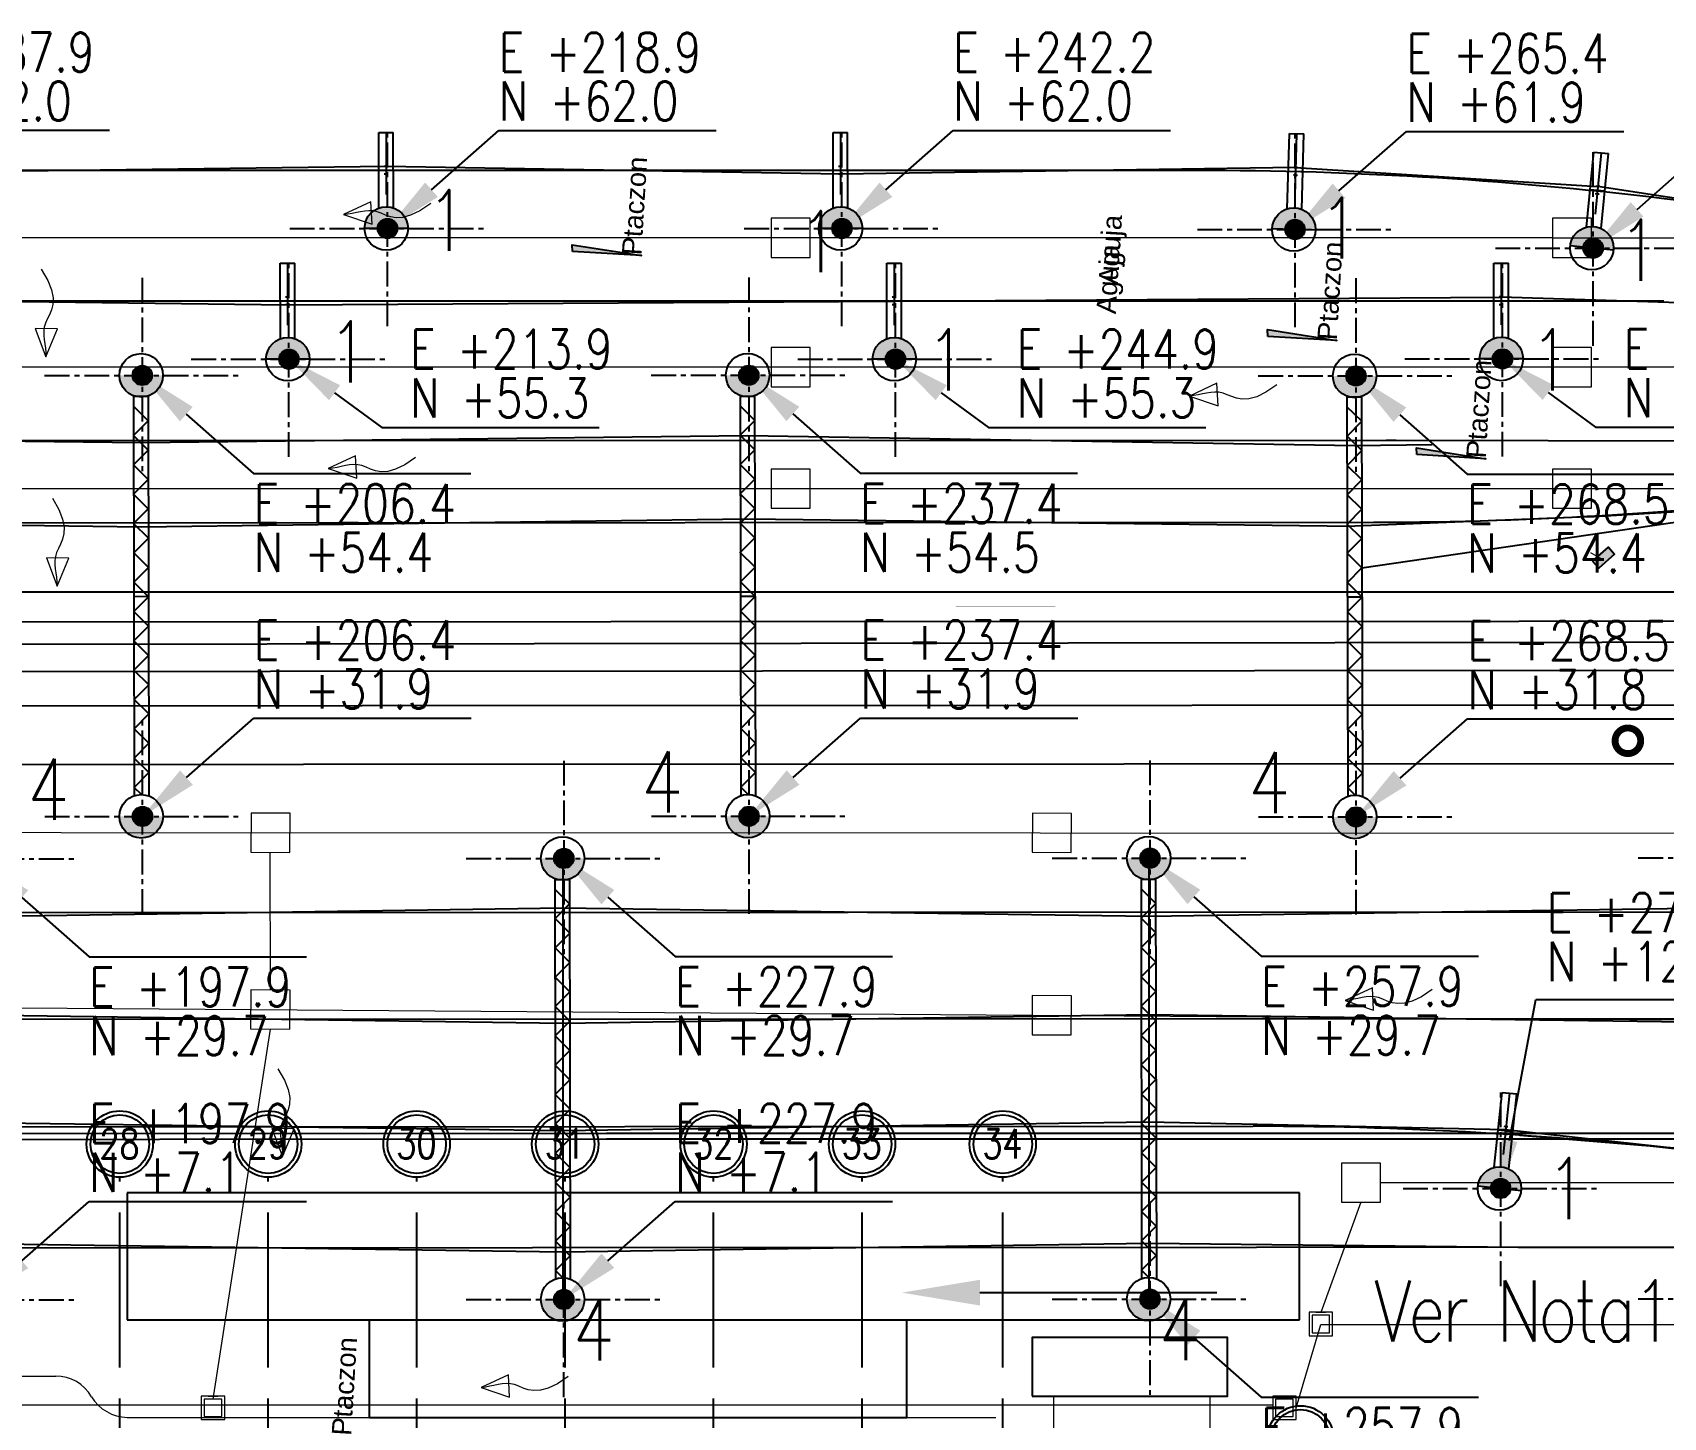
# Model space of a CAD drawing. Header units: millimetres. Extents: x -940 to 1351, y -586 to 711.
# Drawn here: x 800 to 883.4, y 285 to 355.9 of the extents above; entities that cross this region are included whole.
import ezdxf
from ezdxf import colors
from ezdxf.entities.mleader import LeaderData, LeaderLine
from ezdxf.math import Vec2, Vec3

# ---------------------------------------------------------------- set-up
doc = ezdxf.new("R2010")
doc.units = ezdxf.units.MM
for name, pattern in [('CENTER', [50.8, 31.75, -6.35, 6.35, -6.35]), ('DASHED2', [0.375, 0.25, -0.125]), ('HIDDEN', [9.525, 6.35, -3.175])]:
    doc.linetypes.add(name, pattern=pattern)
for name, color, linetype in [('_FO TESUR', 6, 'Continuous'), ('Catenaria', 2, 'Continuous'), ('CI-Auxiliar1', 1, 'Continuous'), ('CI-Equipamiento', 253, 'Continuous'), ('CI-Proyecciones', 1, 'HIDDEN'), ('ENad-AGUJAS', 22, 'Continuous'), ('ENad-cambios', 15, 'Continuous'), ('ENad-Muro y Alambres nuestro', 104, 'Continuous'), ('ENad-semaforo', 33, 'Continuous'), ('ENad-Vias principales', 2, 'Continuous'), ('GE-Cotas', 1, 'Continuous'), ('GE-Ejes', 1, 'CENTER'), ('ME-Vias con catenarias', 30, 'Continuous'), ('Scr Aguja', 1, 'Continuous'), ('Scr Corazon', 12, 'Continuous'), ('unifilar VIAS Ppales', 5, 'DASHED2'), ('Vias principales', 5, 'Continuous')]:
    doc.layers.add(name, color=color, linetype=linetype)
for name, color, linetype, lineweight in [('Catenaria textos', 253, 'Continuous', 15), ('CI-Circulación', 3, 'Continuous', 20), ('CI-DRENAJES ZONA VIAS', 5, 'Continuous', 9), ('CI-PLUVIALES', 3, 'Continuous', 9)]:
    doc.layers.add(name, color=color, linetype=linetype, lineweight=lineweight)
doc.styles.add('Romans', font='romans.shx', dxfattribs={"width": 0.8})
doc.styles.add('Romans PF', font='romans.shx', dxfattribs={"width": 0.8})
doc.styles.get("Standard").update_dxf_attribs({"font": 'arial.ttf'})
doc.linetypes.add('ZIGZAG', pattern='A,0.00254,-5.08,[131,ltypeshp.shx,S=5.08,R=0,X=-5.08,Y=0],-10.16,[131,ltypeshp.shx,S=5.08,R=180,X=5.08,Y=0],-5.08', length=20.32254)

# ---------------------------------------------------------------- blocks, each defined once
blk = doc.blocks.new('cambio-flat-5')
at = {"layer": 'ENad-cambios'}
h = blk.add_hatch(color=1, dxfattribs=at)
h.dxf.hatch_style = 1
h.set_gradient(color1=(255, 159, 127), color2=(255, 255, 0), tint=1)
h.paths.add_polyline_path([(6411372.879, 6139106.942), (6411372.879, 6139107.412), (6411373.962, 6139107.412), (6411373.962, 6139106.942)])
at = {"layer": 'ENad-cambios', "const_width": 0.06}
blk.add_lwpolyline([(6411373.348, 6139107.08), (6411373.087, 6139107.823)], dxfattribs=at)
at = {"layer": 'ENad-cambios', "color": 1}
blk.add_lwpolyline([(6411372.879, 6139107.412), (6411373.962, 6139107.412), (6411373.962, 6139106.942), (6411372.879, 6139106.942)], close=True, dxfattribs=at)
blk = doc.blocks.new('CAMARA DRENAJE RANURADO')
at = {"layer": 'CI-DRENAJES ZONA VIAS', "ltscale": 2}
blk.add_lwpolyline([(0, -1), (2, -1), (2, 1), (0, 1)], close=True, dxfattribs=at)
blk = doc.blocks.new('CAMARA PL')
at = {"layer": 'CI-PLUVIALES', "ltscale": 2}
for points in [[(0, -0.6), (1.2, -0.6), (1.2, 0.6), (0, 0.6)], [(0.15, -0.45), (1.05, -0.45), (1.05, 0.45), (0.15, 0.45)]]:
    blk.add_lwpolyline(points, close=True, dxfattribs=at)
blk.add_lwpolyline([(0.35, 0.6), (0.85, 0.6)], dxfattribs=at)
blk = doc.blocks.new('A$C0E6C2C1E')
at = {"layer": 'Catenaria'}
for points in [[(2.226, 23.689), (0, 23.689, 1)], [(2.235, 1.113), (0.009, 1.113, 1)]]:
    blk.add_hatch(color=256, dxfattribs=at).paths.add_polyline_path(points)
at = {"linetype": 'Continuous', "ltscale": 4}
blk.add_line((1.491, 12.358), (0.739, 12.365), dxfattribs=at)
at = {"layer": 'Catenaria'}
for p, q in [((0.72, 22.617), (1.469, 22.619)), ((0.72, 22.617), (0.758, 2.164)), ((1.469, 22.617), (1.513, 2.155))]:
    blk.add_line(p, q, dxfattribs=at)
blk.add_lwpolyline([(1.135, 2.226), (0.761, 2.597), (1.51, 3.35), (0.758, 4.099), (1.507, 4.851), (0.755, 5.6), (1.504, 6.353), (0.752, 7.102), (1.501, 7.854), (0.749, 8.603), (1.498, 9.355), (0.745, 10.104), (1.494, 10.857), (0.742, 11.606), (1.491, 12.358), (0.739, 13.107), (1.488, 13.859), (0.736, 14.609), (1.485, 15.361), (0.732, 16.11), (1.482, 16.862), (0.729, 17.611), (1.478, 18.364), (0.726, 19.113), (1.475, 19.865), (0.723, 20.614), (1.472, 21.366), (0.72, 22.115)], dxfattribs=at)
for centre in [(1.113, 23.689), (1.122, 1.113)]:
    blk.add_circle(centre, 1.113, dxfattribs=at)
blk = doc.blocks.new('A$C0E88229D')
at = {"layer": 'Catenaria'}
blk.add_hatch(color=256, dxfattribs=at).paths.add_polyline_path([(2.226, 4.906), (0, 4.906, 1)])
at = {"linetype": 'Continuous', "ltscale": 4}
blk.add_line((1.113, 0), (1.113, 3.161), dxfattribs=at)
at = {"color": 1}
for p, q in [((1.013, 2.129), (1.113, 2.129)), ((1.013, 1.729), (1.113, 1.729)), ((1.113, 2.129), (1.213, 2.129)), ((1.113, 1.729), (1.213, 1.729))]:
    blk.add_line(p, q, dxfattribs=at)
at = {"layer": 'Catenaria'}
for p, q in [((0, 4.906), (2.226, 4.906)), ((0.738, 3.858), (0.738, 0)), ((1.488, 3.858), (1.488, 0))]:
    blk.add_line(p, q, dxfattribs=at)
at = {"layer": 'Catenaria', "linetype": 'Continuous', "ltscale": 4}
for p, q in [((1.488, 1.929), (0.738, 1.929)), ((1.488, 0), (0.738, 0))]:
    blk.add_line(p, q, dxfattribs=at)
at = {"layer": 'Catenaria'}
blk.add_circle((1.113, 4.906), 1.113, dxfattribs=at)
blk = doc.blocks.new('A$C32A26A33')
at = {"layer": 'Catenaria'}
for points in [[(2.226, 23.689), (0, 23.689, 1)], [(2.235, 1.113), (0.009, 1.113, 1)]]:
    blk.add_hatch(color=256, dxfattribs=at).paths.add_polyline_path(points)
for p, q in [((0.72, 22.617), (1.469, 22.619)), ((0.72, 22.617), (0.758, 2.164)), ((1.469, 22.617), (1.513, 2.155))]:
    blk.add_line(p, q, dxfattribs=at)
blk.add_lwpolyline([(1.135, 2.226), (0.761, 2.597), (1.51, 3.35), (0.758, 4.099), (1.507, 4.851), (0.755, 5.6), (1.504, 6.353), (0.752, 7.102), (1.501, 7.854), (0.749, 8.603), (1.498, 9.355), (0.745, 10.104), (1.494, 10.857), (0.742, 11.606), (1.491, 12.358), (0.739, 13.107), (1.488, 13.859), (0.736, 14.609), (1.485, 15.361), (0.732, 16.11), (1.482, 16.862), (0.729, 17.611), (1.478, 18.364), (0.726, 19.113), (1.475, 19.865), (0.723, 20.614), (1.472, 21.366), (0.72, 22.115)], dxfattribs=at)
for centre in [(1.113, 23.689), (1.122, 1.113)]:
    blk.add_circle(centre, 1.113, dxfattribs=at)
blk = doc.blocks.new('COORDENADAS 4.0')
at = {"layer": 'GE-Cotas', "ltscale": 4}
h = blk.add_hatch(color=256, dxfattribs=at)
h.dxf.hatch_style = 1
h.paths.add_polyline_path([(0, 0.5, 0.414214), (-0.5, 0), (0, 0)])
h.paths.add_polyline_path([(0, 0.5), (0, 0), (0.5, 0, 0.414214)])
h.paths.add_polyline_path([(0.5, 0), (0, 0), (0, -0.5, 0.414214)])
h.paths.add_polyline_path([(0, 0), (-0.5, 0, 0.414214), (0, -0.5)])
at = {"layer": 'GE-Cotas', "linetype": 'CENTER', "ltscale": 0.04}
for p, q in [((0, -5), (0, 5)), ((-5, 0), (5, 0))]:
    blk.add_line(p, q, dxfattribs=at)
at = {"layer": 'GE-Cotas', "ltscale": 4}
blk.add_circle((0, 0), 0.5, dxfattribs=at)
at = {"layer": 'GE-Cotas', "color": 3, "ltscale": 4, "style": 'Romans', "width": 0.8}
for tag, p in [('COORDENADASX', (5.7, 8.02)), ('COORDENADASY', (5.7, 5.518))]:
    blk.add_attdef(tag, p, '', height=2, dxfattribs=at)
at = {"layer": 'GE-Cotas', "color": 2, "ltscale": 4}
ml = blk.add_multileader_mtext('Standard', dxfattribs=at)
ml.set_content('', color=2)
ml.set_leader_properties()
ml.build(insert=Vec2(0, 0))
ml.multileader.update_dxf_attribs({"text_right_attachment_type": 6, "dogleg_length": 0.36, "arrow_head_size": 3})
ctx = ml.context
ctx.base_point, ctx.arrow_head_size = Vec3(16.826, 5.02), 3
ctx.right_attachment = 6
notes = []
notes.append((ctx, [(0, (1, 1, 0), (5.7, 5.02), (1, 0), 11.126, [(0, [(0, 0)], 0, [])])]))
ctx.mtext.insert, ctx.mtext.flow_direction = Vec3(18.826, 7.02), 5
for ctx, leaders in notes:
    for number, flags, end, landing, length, lines in leaders:
        leader = LeaderData()
        leader.index, (leader.has_last_leader_line, leader.has_dogleg_vector, leader.attachment_direction) = number, flags
        leader.last_leader_point, leader.dogleg_vector, leader.dogleg_length = Vec3(end), Vec3(landing), length
        for number, points, colour, breaks in lines:
            line = LeaderLine()
            line.index, line.vertices, line.color, line.breaks = number, Vec3.list(points), colors.encode_raw_color(colour), breaks
            leader.lines.append(line)
        ctx.leaders.append(leader)
blk = doc.blocks.new('COORDENADAS 4.2')
at = {"layer": 'GE-Cotas', "ltscale": 4}
h = blk.add_hatch(color=256, dxfattribs=at)
h.dxf.hatch_style = 1
h.paths.add_polyline_path([(0, -0.5, -0.414214), (-0.5, 0), (0, 0)])
h.paths.add_polyline_path([(0, -0.5), (0, 0), (0.5, 0, -0.414214)])
h.paths.add_polyline_path([(0.5, 0), (0, 0), (0, 0.5, -0.414214)])
h.paths.add_polyline_path([(0, 0), (-0.5, 0, -0.414214), (0, 0.5)])
at = {"layer": 'GE-Cotas', "linetype": 'CENTER', "ltscale": 0.04}
for p, q in [((0, 5), (0, -5)), ((-5, 0), (5, 0))]:
    blk.add_line(p, q, dxfattribs=at)
at = {"layer": 'GE-Cotas', "ltscale": 4}
blk.add_circle((0, 0), 0.5, dxfattribs=at)
at = {"layer": 'GE-Cotas', "color": 3, "ltscale": 4, "style": 'Romans', "width": 0.8}
for tag, p in [('COORDENADASX', (5.7, -7.564)), ('COORDENADASY', (5.7, -10.065))]:
    blk.add_attdef(tag, p, '', height=2, dxfattribs=at)
at = {"layer": 'GE-Cotas', "color": 2, "ltscale": 4}
ml = blk.add_multileader_mtext('Standard', dxfattribs=at)
ml.set_content('', color=2)
ml.set_leader_properties()
ml.build(insert=Vec2(0, 0))
ml.multileader.update_dxf_attribs({"text_right_attachment_type": 6, "dogleg_length": 0.36, "arrow_head_size": 3})
ctx = ml.context
ctx.base_point, ctx.arrow_head_size = Vec3(16.826, -5.02), 3
ctx.right_attachment = 6
notes = []
notes.append((ctx, [(0, (1, 1, 0), (5.7, -5.02), (1, 0), 11.126, [(0, [(0, 0)], 0, [])])]))
ctx.mtext.insert, ctx.mtext.flow_direction = Vec3(18.826, -3.02), 5
for ctx, leaders in notes:
    for number, flags, end, landing, length, lines in leaders:
        leader = LeaderData()
        leader.index, (leader.has_last_leader_line, leader.has_dogleg_vector, leader.attachment_direction) = number, flags
        leader.last_leader_point, leader.dogleg_vector, leader.dogleg_length = Vec3(end), Vec3(landing), length
        for number, points, colour, breaks in lines:
            line = LeaderLine()
            line.index, line.vertices, line.color, line.breaks = number, Vec3.list(points), colors.encode_raw_color(colour), breaks
            leader.lines.append(line)
        ctx.leaders.append(leader)
blk = doc.blocks.new('COORDENADAS 5.0')
at = {"layer": 'GE-Cotas', "ltscale": 4}
h = blk.add_hatch(color=256, dxfattribs=at)
h.dxf.hatch_style = 1
h.paths.add_polyline_path([(0, 0.5, 0.414214), (-0.5, 0), (0, 0)])
h.paths.add_polyline_path([(0, 0.5), (0, 0), (0.5, 0, 0.414214)])
h.paths.add_polyline_path([(0.5, 0), (0, 0), (0, -0.5, 0.414214)])
h.paths.add_polyline_path([(0, 0), (-0.5, 0, 0.414214), (0, -0.5)])
at = {"layer": 'GE-Cotas', "linetype": 'CENTER', "ltscale": 0.04}
for p, q in [((0, -5), (0, 5)), ((-5, 0), (5, 0))]:
    blk.add_line(p, q, dxfattribs=at)
at = {"layer": 'GE-Cotas', "ltscale": 4}
blk.add_circle((0, 0), 0.5, dxfattribs=at)
at = {"layer": 'GE-Cotas', "color": 3, "ltscale": 4, "style": 'Romans', "width": 0.8}
for tag, p in [('COORDENADASX', (2.367, 13.119)), ('COORDENADASY', (2.367, 10.618))]:
    blk.add_attdef(tag, p, '', height=2, dxfattribs=at)
at = {"layer": 'GE-Cotas', "color": 2, "ltscale": 4}
ml = blk.add_multileader_mtext('Standard', dxfattribs=at)
ml.set_content('', color=2)
ml.set_leader_properties()
ml.build(insert=Vec2(0, 0))
ml.multileader.update_dxf_attribs({"text_right_attachment_type": 6, "dogleg_length": 0.36, "arrow_head_size": 2.5, "scale": 0.5})
ctx = ml.context
ctx.base_point, ctx.scale, ctx.char_height, ctx.arrow_head_size, ctx.landing_gap_size = Vec3(15.016, 9.67), 0.5, 2, 2.5, 1
ctx.right_attachment = 6
notes = []
notes.append((ctx, [(0, (1, 1, 0), (1.798, 9.67), (1, 0), 13.218, [(0, [(0, 0)], 0, [])])]))
ctx.mtext.insert, ctx.mtext.flow_direction = Vec3(16.016, 10.67), 5
for ctx, leaders in notes:
    for number, flags, end, landing, length, lines in leaders:
        leader = LeaderData()
        leader.index, (leader.has_last_leader_line, leader.has_dogleg_vector, leader.attachment_direction) = number, flags
        leader.last_leader_point, leader.dogleg_vector, leader.dogleg_length = Vec3(end), Vec3(landing), length
        for number, points, colour, breaks in lines:
            line = LeaderLine()
            line.index, line.vertices, line.color, line.breaks = number, Vec3.list(points), colors.encode_raw_color(colour), breaks
            leader.lines.append(line)
        ctx.leaders.append(leader)
blk = doc.blocks.new('COORDENADAS 4.6')
at = {"layer": 'GE-Cotas', "ltscale": 4}
h = blk.add_hatch(color=256, dxfattribs=at)
h.dxf.hatch_style = 1
h.paths.add_polyline_path([(0, 0.5, 0.414214), (-0.5, 0), (0, 0)])
h.paths.add_polyline_path([(0, 0.5), (0, 0), (0.5, 0, 0.414214)])
h.paths.add_polyline_path([(0.5, 0), (0, 0), (0, -0.5, 0.414214)])
h.paths.add_polyline_path([(0, 0), (-0.5, 0, 0.414214), (0, -0.5)])
at = {"layer": 'GE-Cotas', "linetype": 'CENTER', "ltscale": 0.04}
for p, q in [((0, -5), (0, 5)), ((-5, 0), (5, 0))]:
    blk.add_line(p, q, dxfattribs=at)
at = {"layer": 'GE-Cotas', "ltscale": 4}
blk.add_circle((0, 0), 0.5, dxfattribs=at)
at = {"layer": 'GE-Cotas', "color": 3, "ltscale": 4, "style": 'Romans', "width": 0.8}
for tag, p in [('COORDENADASX', (6.203, -0.484)), ('COORDENADASY', (6.203, -2.985))]:
    blk.add_attdef(tag, p, '', height=2, dxfattribs=at)
at = {"layer": 'GE-Cotas', "color": 2, "ltscale": 4}
ml = blk.add_multileader_mtext('Standard', dxfattribs=at)
ml.set_content('', color=2)
ml.set_leader_properties()
ml.build(insert=Vec2(0, 0))
ml.multileader.update_dxf_attribs({"text_right_attachment_type": 6, "dogleg_length": 0.36, "arrow_head_size": 2.9})
ctx = ml.context
ctx.base_point, ctx.arrow_head_size, ctx.plane_origin = Vec3(15.884, -3.5), 2.9, Vec3(-0.942, 4.061)
ctx.right_attachment = 6
notes = []
notes.append((ctx, [(0, (1, 1, 0), (4.758, -3.5), (1, 0), 11.126, [(0, [(0, 0)], 0, [])])]))
ctx.mtext.insert, ctx.mtext.flow_direction = Vec3(17.884, -1.5), 5
for ctx, leaders in notes:
    for number, flags, end, landing, length, lines in leaders:
        leader = LeaderData()
        leader.index, (leader.has_last_leader_line, leader.has_dogleg_vector, leader.attachment_direction) = number, flags
        leader.last_leader_point, leader.dogleg_vector, leader.dogleg_length = Vec3(end), Vec3(landing), length
        for number, points, colour, breaks in lines:
            line = LeaderLine()
            line.index, line.vertices, line.color, line.breaks = number, Vec3.list(points), colors.encode_raw_color(colour), breaks
            leader.lines.append(line)
        ctx.leaders.append(leader)
blk = doc.blocks.new('cat')
at = {"layer": 'Catenaria', "linetype": 'Continuous', "ltscale": 4}
for p, q in [((218.835, 65.145), (187.783, 64.745)), ((242.094, 64.745), (218.835, 65.145)), ((265.39, 65.089), (242.114, 64.745)), ((265.39, 65.089), (280.871, 64.124)), ((265.39, 65.089), (265.39, 64.689)), ((300.627, 61.053), (280.871, 64.124)), ((182.736, 58.454), (213.79, 58.054)), ((244.842, 58.254), (275.914, 58.454)), ((301.915, 57.633), (275.914, 58.454)), ((213.79, 58.054), (244.842, 58.254)), ((175.241, 51.38), (206.293, 51.002)), ((206.293, 51.002), (237.346, 51.364)), ((237.346, 51.364), (268.419, 50.855)), ((268.792, 44.588), (299.451, 49.075)), ((175.241, 47.088), (206.293, 46.699)), ((206.293, 46.699), (237.346, 47.109)), ((237.346, 47.109), (268.419, 46.72)), ((280.382, 47.201), (268.419, 46.72))]:
    blk.add_line(p, q, dxfattribs=at)
at = {"layer": 'Catenaria', "ltscale": 4}
for p, q in [((268.419, 50.855), (272.379, 50.902)), ((227.873, 29.718), (227.873, 7.142)), ((257.873, 29.731), (257.873, 7.155)), ((276.116, 15.847), (287.873, 14.557))]:
    blk.add_line(p, q, dxfattribs=at)
at = {"layer": 'Catenaria', "linetype": 'ZIGZAG', "ltscale": 4}
blk.add_line((280.382, 47.201), (290.784, 47.821), dxfattribs=at)
at = {"layer": 'Catenaria', "linetype": 'ZIGZAG', "ltscale": 0.09}
for p, q in [((276.87, 15.559), (284.788, 14.907)), ((276.782, 9.819), (284.788, 9.822))]:
    blk.add_line(p, q, dxfattribs=at)
at = {"layer": 'Catenaria', "ltscale": 4}
for points in [[(-72.127, 27.051), (-42.127, 26.638), (-12.127, 27.077), (17.873, 26.664), (47.873, 27.103), (77.873, 26.69), (107.873, 27.128), (137.873, 26.715), (167.873, 27.154), (197.873, 26.741), (227.873, 27.18), (257.873, 26.767), (287.873, 27.206)], [(-72.127, 21.162), (-42.127, 21.6), (-12.127, 21.187), (17.873, 21.626), (47.873, 21.213), (77.873, 21.652), (107.873, 21.239), (137.873, 21.678), (167.873, 21.264), (197.873, 21.703), (227.873, 21.29), (257.873, 21.729), (287.873, 21.316)], [(-72.127, 15.864), (-42.127, 16.097), (-12.127, 15.684), (17.873, 16.123), (47.873, 15.71), (77.873, 16.149), (107.873, 15.736), (137.873, 16.174), (167.873, 15.761), (197.873, 16.2), (227.873, 15.787), (257.873, 16.226), (276.126, 15.846)], [(-72.118, 9.661), (-42.118, 9.894), (-12.118, 9.481), (17.882, 9.92), (47.882, 9.507), (77.882, 9.946), (107.882, 9.532), (137.882, 9.971), (167.882, 9.558), (197.882, 9.997), (227.882, 9.584), (257.882, 10.023), (276.782, 9.819)]]:
    blk.add_lwpolyline(points, dxfattribs=at)
at = {"layer": 'CI-Auxiliar1', "ltscale": 2}
blk.add_line((265.586, 6.103), (265.586, 12.603), dxfattribs=at)
at = {"layer": 'ME-Vias con catenarias', "ltscale": 0.5}
blk.add_arc((270.101, -148.887), 200, 89.87255, 90.01948, dxfattribs=at)
at = {"layer": 'Catenaria', "linetype": 'Continuous', "ltscale": 4}
for name, p, rotation in [('A$C0E88229D', (219.942, 66.878), 180.1764939195329), ('A$C0E88229D', (243.2, 66.878), 180.1764939195329), ('A$C0E88229D', (266.56, 66.784), 178.2768932270842), ('A$C0E88229D', (282.148, 65.736), 174.3863078755729), ('A$C0E88229D', (214.896, 60.187), 180.176493919533), ('A$C0E88229D', (245.948, 60.187), 180.176493919533), ('A$C0E88229D', (277.022, 60.198), 180.176493919533), ('A$C32A26A33', (226.75, 6.029), 359.9759592798566), ('A$C32A26A33', (256.75, 6.042), 359.9759592798566), ('A$C0E88229D', (277.449, 17.587), 173.9930257557055)]:
    blk.add_blockref(name, p, dxfattribs=dict(at, rotation=rotation))
for p in [(205.179, 30.759), (236.231, 30.765), (267.304, 30.728)]:
    blk.add_blockref('A$C0E6C2C1E', p, dxfattribs=at)
at = {"layer": 'GE-Cotas', "ltscale": 4}
for name, p, values in [('COORDENADAS 4.0', (187.854, 61.974), {'COORDENADASY': 'N +62.0', 'COORDENADASX': 'E +187.9'}), ('COORDENADAS 4.0', (218.907, 61.968), {'COORDENADASY': 'N +62.0', 'COORDENADASX': 'E +218.9'}), ('COORDENADAS 4.0', (242.168, 61.968), {'COORDENADASY': 'N +62.0', 'COORDENADASX': 'E +242.2'}), ('COORDENADAS 4.0', (265.363, 61.914), {'COORDENADASY': 'N +61.9', 'COORDENADASX': 'E +265.4'}), ('COORDENADAS 4.0', (280.623, 60.962), {'COORDENADASY': 'N +61.0', 'COORDENADASX': 'E +280.6'}), ('COORDENADAS 4.6', (213.86, 55.277), {'COORDENADASY': 'N +55.3', 'COORDENADASX': 'E +213.9'}), ('COORDENADAS 4.6', (244.913, 55.277), {'COORDENADASY': 'N +55.3', 'COORDENADASX': 'E +244.9'}), ('COORDENADAS 4.6', (275.986, 55.288), {'COORDENADASY': 'N +55.3', 'COORDENADASX': 'E +276.0'}), ('COORDENADAS 4.2', (206.354, 54.447), {'COORDENADASX': 'E +206.4', 'COORDENADASY': 'N +54.4'}), ('COORDENADAS 4.2', (237.406, 54.453), {'COORDENADASX': 'E +237.4', 'COORDENADASY': 'N +54.5'}), ('COORDENADAS 4.2', (268.48, 54.417), {'COORDENADASX': 'E +268.5', 'COORDENADASY': 'N +54.4'}), ('COORDENADAS 4.0', (206.363, 31.871), {'COORDENADASY': 'N +31.9', 'COORDENADASX': 'E +206.4'}), ('COORDENADAS 4.0', (237.416, 31.877), {'COORDENADASY': 'N +31.9', 'COORDENADASX': 'E +237.4'}), ('COORDENADAS 4.0', (268.489, 31.841), {'COORDENADASY': 'N +31.8', 'COORDENADASX': 'E +268.5'}), ('COORDENADAS 4.2', (197.935, 29.705), {'COORDENADASX': 'E +197.9', 'COORDENADASY': 'N +29.7'}), ('COORDENADAS 4.2', (227.935, 29.718), {'COORDENADASX': 'E +227.9', 'COORDENADASY': 'N +29.7'}), ('COORDENADAS 4.2', (257.935, 29.731), {'COORDENADASX': 'E +257.9', 'COORDENADASY': 'N +29.7'}), ('COORDENADAS 4.2', (287.935, 29.743), {'COORDENADASX': 'E +287.9', 'COORDENADASY': 'N +29.7'}), ('COORDENADAS 5.0', (275.892, 12.824), {'COORDENADASX': 'E +275.9', 'COORDENADASY': 'N +12.8'}), ('COORDENADAS 4.0', (197.935, 7.129), {'COORDENADASY': 'N +7.1', 'COORDENADASX': 'E +197.9'}), ('COORDENADAS 4.0', (227.935, 7.142), {'COORDENADASY': 'N +7.1', 'COORDENADASX': 'E +227.9'}), ('COORDENADAS 4.2', (257.935, 7.155), {'COORDENADASX': 'E +257.9', 'COORDENADASY': 'N +7.2'}), ('COORDENADAS 4.2', (287.935, 7.168), {'COORDENADASX': 'E +287.9', 'COORDENADASY': 'N +7.2'})]:
    blk.add_blockref(name, p, dxfattribs=at).add_auto_attribs(values)
at = {"layer": 'Catenaria textos', "char_height": 5, "width": 356.77791, "attachment_point": 1, "line_spacing_factor": 1.200001, "style": 'Romans PF'}
for s, insert in [('{\\H0.625x;\\C3;1}', (220.883, 63.944)), ('{\\H0.625x;\\C3;1}', (266.577, 63.549)), ('{\\H0.625x;\\C3;1}', (239.904, 62.861)), ('{\\H0.625x;\\C3;1}', (281.896, 62.411)), ('{\\H0.625x;\\C3;1}', (215.837, 57.205)), ('{\\H0.625x;\\C3;1}', (246.447, 56.805)), ('{\\H0.625x;\\C3;1}', (277.368, 56.805)), ('{\\H0.625x;\\C3;4}', (231.891, 35.193)), ('{\\H0.625x;\\C3;4}', (262.964, 35.157)), ('{\\H0.625x;\\C3;4}', (200.464, 34.811)), ('{\\H0.625x;\\C3;1}', (278.203, 14.378)), ('{\\H0.625x;\\T0.9;\\C3;Ver Nota1}', (269.411, 8.114)), ('{\\H0.625x;\\C3;4}', (228.384, 7.142)), ('{\\H0.625x;\\C3;4}', (258.384, 7.155))]:
    blk.add_mtext(s, dxfattribs=dict(at, insert=insert))
at = {"layer": 'CI-Auxiliar1', "ltscale": 2}
ml = blk.add_multileader_mtext('Standard', dxfattribs=at)
ml.set_content('', color=256)
ml.set_leader_properties()
ml.build(insert=Vec2(0, 0))
ml.multileader.update_dxf_attribs({"text_right_attachment_type": 6, "dogleg_length": 0.36})
ctx = ml.context
ctx.base_point, ctx.plane_origin = Vec3(261.36, 7.488), Vec3(245.233, 7.488)
ctx.right_attachment = 6
notes = []
notes.append((ctx, [(0, (1, 1, 0), (261, 7.488), (1, 0), 0.36, [(0, [(245.233, 7.488)], 0, [])])]))
ctx.mtext.insert, ctx.mtext.flow_direction = Vec3(263.36, 9.488), 5
for ctx, leaders in notes:
    for number, flags, end, landing, length, lines in leaders:
        leader = LeaderData()
        leader.index, (leader.has_last_leader_line, leader.has_dogleg_vector, leader.attachment_direction) = number, flags
        leader.last_leader_point, leader.dogleg_vector, leader.dogleg_length = Vec3(end), Vec3(landing), length
        for number, points, colour, breaks in lines:
            line = LeaderLine()
            line.index, line.vertices, line.color, line.breaks = number, Vec3.list(points), colors.encode_raw_color(colour), breaks
            leader.lines.append(line)
        ctx.leaders.append(leader)

msp = doc.modelspace()

# ---------------------------------------------------------------- hatches: boundary and pattern name
at = {"layer": 'ENad-AGUJAS'}
h = msp.add_hatch(color=27, dxfattribs=at)
h.set_gradient(color1=(141, 85, 42), one_color=1, tint=1)
h.paths.add_polyline_path([(827.591, 344.688), (827.577, 345.036), (831.12, 344.475)])
h = msp.add_hatch(color=27, dxfattribs=at)
h.set_gradient(color1=(141, 85, 42), one_color=1, tint=1)
h.paths.add_polyline_path([(863.195, 340.339), (863.18, 340.687), (866.724, 340.126)])
h = msp.add_hatch(color=27, dxfattribs=at)
h.set_gradient(color1=(141, 85, 42), one_color=1, tint=1)
h.paths.add_polyline_path([(870.814, 334.29), (870.799, 334.638), (874.343, 334.078)])

# ---------------------------------------------------------------- linework, layer by layer
at = {"layer": '_FO TESUR', "ltscale": 0.2}
msp.add_lwpolyline([(561.935, 318.339), (939.779, 318.501)], dxfattribs=at)
at = {"layer": 'CI-Auxiliar1', "ltscale": 2}
for p, q in [((864.806, 296.503), (804.806, 296.503)), ((864.806, 290.003), (864.806, 296.503)), ((804.806, 290.003), (864.806, 290.003)), ((844.708, 285.003), (844.708, 290.003)), ((817.208, 285.003), (844.708, 285.003))]:
    msp.add_line(p, q, dxfattribs=at)
at = {"layer": 'CI-Circulación', "ltscale": 2}
for p, q in [((775.96, 287.12), (801.139, 287.12)), ((852.243, 229.958), (852.243, 286.09)), ((860.243, 212.51), (860.243, 286.09))]:
    msp.add_line(p, q, dxfattribs=at)
for points in [[(804.806, 285.003), (817.208, 285.003)], [(844.708, 285.003), (849.264, 285.003)]]:
    msp.add_lwpolyline(points, dxfattribs=at)
for centre, radius, start, end in [((801.139, 285.003), 2.117, 29.9998, 90), ((804.849, 287.194), 2.192, 211.12494, 268.87498)]:
    msp.add_arc(centre, radius, start, end, dxfattribs=at)
at = {"layer": 'CI-DRENAJES ZONA VIAS', "ltscale": 2}
for points in [[(815.873, 346.574), (817.335, 346.08), (817.272, 347.225)], [(837.765, 344.387), (839.765, 344.387), (839.765, 346.387), (837.765, 346.387)], [(877.765, 344.387), (879.765, 344.387), (879.765, 346.387), (877.765, 346.387)], [(800.639, 339.299), (801.238, 340.721), (800.092, 340.742)], [(837.765, 337.767), (839.765, 337.767), (839.765, 339.767), (837.765, 339.767)], [(877.765, 337.767), (879.765, 337.767), (879.765, 339.767), (877.765, 339.767)], [(859.184, 337.289), (860.646, 336.795), (860.583, 337.94)], [(815.096, 333.575), (816.558, 333.081), (816.495, 334.226)], [(837.765, 331.542), (839.765, 331.542), (839.765, 333.542), (837.765, 333.542)], [(877.765, 331.542), (879.765, 331.542), (879.765, 333.542), (877.765, 333.542)], [(801.208, 327.562), (801.807, 328.984), (800.661, 329.005)], [(867.145, 306.344), (868.607, 305.85), (868.544, 306.995)], [(812.754, 298.357), (813.353, 299.779), (812.207, 299.799)]]:
    msp.add_lwpolyline(points, close=True, dxfattribs=at)
for points in [[(820.337, 347.139), (819.782, 346.767), (819.311, 346.54), (818.912, 346.431), (818.574, 346.414), (818.284, 346.462), (818.031, 346.547), (817.803, 346.644), (817.589, 346.724), (817.379, 346.768), (817.169, 346.777), (816.959, 346.76), (816.748, 346.725), (816.535, 346.681), (816.319, 346.635), (816.099, 346.597), (815.873, 346.574)], [(877.765, 345.387), (319.765, 345.387)], [(877.765, 345.387), (910.988, 345.387)], [(800.401, 343.792), (800.732, 343.211), (800.924, 342.725), (801.003, 342.319), (800.995, 341.981), (800.927, 341.695), (800.823, 341.449), (800.71, 341.229), (800.614, 341.021), (800.556, 340.815), (800.531, 340.606), (800.533, 340.396), (800.552, 340.183), (800.581, 339.967), (800.61, 339.748), (800.633, 339.526), (800.639, 339.299)], [(903.055, 338.767), (279.765, 338.767)], [(863.648, 337.854), (863.093, 337.482), (862.622, 337.255), (862.223, 337.146), (861.885, 337.129), (861.595, 337.177), (861.342, 337.262), (861.114, 337.359), (860.9, 337.439), (860.69, 337.483), (860.48, 337.492), (860.27, 337.475), (860.059, 337.44), (859.846, 337.396), (859.63, 337.35), (859.41, 337.312), (859.184, 337.289)], [(819.56, 334.14), (819.005, 333.768), (818.534, 333.541), (818.135, 333.432), (817.797, 333.415), (817.507, 333.463), (817.254, 333.548), (817.026, 333.645), (816.812, 333.725), (816.602, 333.769), (816.392, 333.778), (816.182, 333.761), (815.971, 333.726), (815.758, 333.682), (815.542, 333.636), (815.322, 333.598), (815.096, 333.575)], [(957.765, 332.542), (217.52, 332.542)], [(800.969, 332.055), (801.3, 331.475), (801.492, 330.988), (801.571, 330.583), (801.564, 330.244), (801.495, 329.958), (801.391, 329.712), (801.279, 329.492), (801.183, 329.285), (801.124, 329.078), (801.1, 328.869), (801.101, 328.659), (801.121, 328.446), (801.149, 328.23), (801.179, 328.011), (801.201, 327.789), (801.208, 327.562)], [(450.562, 315.057), (1052.01, 314.866)], [(871.609, 306.909), (871.054, 306.537), (870.583, 306.31), (870.184, 306.202), (869.846, 306.184), (869.556, 306.232), (869.303, 306.318), (869.075, 306.414), (868.861, 306.494), (868.651, 306.538), (868.441, 306.547), (868.231, 306.53), (868.02, 306.495), (867.807, 306.451), (867.591, 306.406), (867.371, 306.367), (867.145, 306.344)], [(771.129, 306.178), (891.126, 305.304)], [(812.121, 304.88), (809.19, 285.933)], [(812.516, 302.849), (812.846, 302.269), (813.038, 301.783), (813.118, 301.377), (813.11, 301.038), (813.041, 300.753), (812.938, 300.507), (812.825, 300.287), (812.729, 300.079), (812.67, 299.872), (812.646, 299.664), (812.647, 299.453), (812.667, 299.24), (812.695, 299.025), (812.725, 298.806), (812.747, 298.583), (812.754, 298.357)], [(1100.299, 297.018), (868.955, 297.018)], [(867.955, 296.018), (865.906, 290.377)]]:
    msp.add_lwpolyline(points, dxfattribs=at)
at = {"layer": 'CI-DRENAJES ZONA VIAS'}
msp.add_lwpolyline([(812.13, 306.88), (812.123, 313.938)], dxfattribs=at)
at = {"layer": 'CI-Equipamiento', "ltscale": 2}
msp.add_lwpolyline([(851.134, 286.09), (861.134, 286.09), (861.134, 289.09), (851.134, 289.09)], close=True, dxfattribs=at)
at = {"layer": 'CI-PLUVIALES', "ltscale": 2}
for points in [[(864.64, 285.491), (865.91, 289.76)], [(865.91, 289.76), (1052.123, 289.76)], [(827.378, 287.097), (826.823, 286.725), (826.352, 286.498), (825.953, 286.389), (825.614, 286.372), (825.325, 286.42), (825.072, 286.505), (824.844, 286.602), (824.63, 286.682), (824.42, 286.726), (824.21, 286.735), (824, 286.718), (823.789, 286.683), (823.576, 286.639), (823.36, 286.593), (823.14, 286.555), (822.914, 286.532)], [(859.79, 285.63), (461.223, 285.63)], [(863.44, 285.63), (859.79, 285.63)]]:
    msp.add_lwpolyline(points, dxfattribs=at)
msp.add_lwpolyline([(822.914, 286.532), (824.376, 286.038), (824.313, 287.183)], close=True, dxfattribs=at)
at = {"layer": 'CI-Proyecciones', "ltscale": 2}
for points in [[(804.806, 296.503), (804.806, 290.003)], [(817.208, 285.003), (817.208, 290.003)]]:
    msp.add_lwpolyline(points, dxfattribs=at)
at = {"layer": 'ENad-AGUJAS'}
for points in [[(827.591, 344.688), (827.577, 345.036), (831.12, 344.475)], [(863.195, 340.339), (863.18, 340.687), (866.724, 340.126)], [(870.814, 334.29), (870.799, 334.638), (874.343, 334.078)]]:
    msp.add_lwpolyline(points, close=True, dxfattribs=at)
at = {"layer": 'ENad-Muro y Alambres nuestro', "ltscale": 2}
msp.add_lwpolyline([(945.558, 299.544), (829.34, 299.54), (737.827, 299.485), (658.697, 299.5), (581.627, 299.677), (536.907, 299.784)], dxfattribs=at)
at = {"layer": 'ENad-Muro y Alambres nuestro', "color": 1, "ltscale": 2}
msp.add_lwpolyline([(945.558, 299.544), (945.562, 299.244), (829.34, 299.24), (737.827, 299.185), (658.696, 299.2), (581.632, 299.377), (581.627, 299.677)], dxfattribs=at)
at = {"layer": 'ENad-semaforo', "ltscale": 2, "const_width": 0.353}
msp.add_lwpolyline([(881.133, 319.206, 1), (882.114, 320.076, 1)], format="xyb", close=True, dxfattribs=at)
at = {"layer": 'ENad-Vias principales', "ltscale": 0.2}
for points in [[(550.721, 327.271), (969.048, 327.271)], [(550.721, 327.271), (969.048, 327.271)], [(550.567, 325.642), (969.038, 325.805)], [(550.567, 325.642), (969.038, 325.805)], [(560.295, 323.026), (963.245, 323.307)], [(560.295, 323.026), (963.245, 323.307)], [(561.934, 321.339), (986.758, 321.521)], [(561.934, 321.339), (986.758, 321.521)]]:
    msp.add_lwpolyline(points, dxfattribs=at)
at = {"layer": 'GE-Ejes', "ltscale": 0.25}
for p, q in [((804.42, 211.35), (804.42, 297.296)), ((812.02, 211.35), (812.02, 297.296)), ((819.62, 211.35), (819.62, 297.296)), ((827.22, 211.35), (827.22, 297.296)), ((834.82, 211.35), (834.82, 297.296)), ((842.42, 211.35), (842.42, 297.296)), ((849.62, 211.35), (849.62, 297.296))]:
    msp.add_line(p, q, dxfattribs=at)
at = {"layer": 'GE-Ejes', "color": 3, "linetype": 'ByBlock'}
for centre, radius in [((804.42, 298.996), 1.7), ((812.02, 298.996), 1.7), ((819.62, 298.996), 1.7), ((827.22, 298.996), 1.7), ((834.82, 298.996), 1.7), ((842.42, 298.996), 1.7), ((849.62, 298.996), 1.7), ((804.42, 298.996), 1.5), ((812.02, 298.996), 1.5), ((819.62, 298.996), 1.5), ((827.22, 298.996), 1.5), ((834.82, 298.996), 1.5), ((842.42, 298.996), 1.5), ((849.62, 298.996), 1.5), ((864.864, 283.9), 1.7), ((864.864, 283.9), 1.5)]:
    msp.add_circle(centre, radius, dxfattribs=at)
at = {"layer": 'ME-Vias con catenarias', "ltscale": 0.5}
for p, q in [((859.441, 348.838), (354.621, 348.838)), ((883.472, 342.147), (301.643, 342.147)), ((869.253, 335.014), (740.976, 334.97)), ((913.69, 334.915), (869.766, 335.013)), ((359.629, 310.66), (975.975, 310.924)), ((398.154, 305.213), (985.145, 305.464)), ((469.045, 299.74), (862.442, 299.908))]:
    msp.add_line(p, q, dxfattribs=at)
msp.add_lwpolyline([(897.184, 332.838), (893.498, 332.375, -0.031182), (868.626, 330.813), (740.978, 330.77), (659.645, 330.742), (608.072, 330.733), (556.498, 330.724), (520.185, 330.642), (485.122, 330.627), (450.06, 330.612), (391.227, 330.606), (332.427, 330.601), (304.84, 330.583), (277.252, 330.566), (251.976, 330.529), (226.7, 330.492), (209.356, 330.5, 0.001362), (208.267, 330.498), (207.004, 330.491, -0.001796), (205.567, 330.489), (201.454, 330.498)], format="xyb", dxfattribs=at)
msp.add_lwpolyline([(454.877, 293.534), (862.612, 293.709), (907.446, 293.728)], dxfattribs=at)
for centre, start, end in [((859.441, 148.838), 75.752, 90), ((869.321, 135.014), 89.87255, 90.01948), ((862.528, 99.908), 82.89955, 90.02457)]:
    msp.add_arc(centre, 200, start, end, dxfattribs=at)
at = {"layer": 'unifilar VIAS Ppales', "ltscale": 5, "const_width": 0.001}
for points in [[(194.212, 326.288), (226.714, 326.272), (252.129, 326.305), (277.641, 326.337), (326.574, 326.335), (388.375, 326.334), (450.177, 326.333), (520.626, 326.383), (550.723, 326.459), (759.844, 326.497), (969.043, 326.538), (1058.936, 326.684), (1079.824, 326.703), (1118.24, 326.711), (1154.899, 326.524), (1191.691, 326.7), (1212.868, 326.543), (1235.757, 326.568), (1263.242, 326.553), (1285.522, 326.637), (1315.201, 326.513), (1325.992, 326.533), (1338.148, 326.565)], [(1334.446, 322.389), (1326.304, 322.304), (1315.049, 322.361), (1308.239, 322.402), (1252.764, 322.598), (1240.991, 322.44), (1235.141, 322.543), (1191.698, 322.553), (1154.455, 322.33), (1118.189, 322.577), (1060.372, 322.312), (986.729, 322.323), (774.346, 322.303), (761.771, 322.296), (561.116, 322.182), (520.369, 322.285), (450.119, 322.086), (390.444, 322.079), (326.579, 322.017), (277.635, 322.059), (226.646, 322.073), (194.185, 322.058), (163.876, 322.046)]]:
    msp.add_lwpolyline(points, dxfattribs=at)
at = {"layer": 'Vias principales', "ltscale": 2, "extrusion": (0.009254, 0.003425, 0.999951), "elevation": 12.147}
msp.add_lwpolyline([(679.933, 324.678), (798.222, 324.555), (1044.226, 324.846), (1191.634, 326.661)], dxfattribs=at)

# ---------------------------------------------------------------- block references
at = {"layer": 'Catenaria'}
msp.add_blockref('cat', (599.22, 283.9), dxfattribs=at)
at = {"layer": 'CI-DRENAJES ZONA VIAS'}
for p, rotation in [((811.131, 314.943), 359.5827248158307), ((851.132, 314.93), 359.5827248158307), ((811.128, 305.887), 359.5827248158307), ((851.127, 305.595), 359.5827248158307), ((868.955, 297.018), 180.000000000503)]:
    msp.add_blockref('CAMARA DRENAJE RANURADO', p, dxfattribs=dict(at, rotation=rotation))
at = {"layer": 'CI-PLUVIALES'}
for p in [(865.306, 289.785), (808.59, 285.491), (863.44, 285.491)]:
    msp.add_blockref('CAMARA PL', p, dxfattribs=at)
at = {"layer": 'ENad-cambios', "rotation": 41.55050730889587}
msp.add_blockref('cambio-flat-5', (-725260.53, -8846538.537), dxfattribs=at)

# ---------------------------------------------------------------- texts
at = {"layer": 'GE-Ejes', "color": 3, "linetype": 'ByBlock', "char_height": 1.5, "attachment_point": 5, "style": 'Romans'}
for s, insert in [('28', (804.405, 299.01)), ('30', (819.605, 299.01)), ('31', (827.205, 299.01)), ('32', (834.805, 299.01)), ('33', (842.405, 299.01)), ('34', (849.605, 299.01))]:
    msp.add_mtext_dynamic_manual_height_columns(s, width=5.89675, gutter_width=12.5, heights=[0], dxfattribs=dict(at, insert=insert))
at = {"layer": 'GE-Ejes', "color": 3, "insert": (812.005, 299.01), "char_height": 1.5, "attachment_point": 5, "style": 'Romans'}
msp.add_mtext_dynamic_manual_height_columns('29', width=5.89675, gutter_width=12.5, heights=[0], dxfattribs=at)
at = {"layer": 'Scr Aguja'}
for p in [(855.518, 342.969), (855.407, 341.467)]:
    msp.add_text('Aguja', height=1, rotation=86.55051, dxfattribs=at).set_placement(p)
at = {"layer": 'Scr Corazon'}
for p in [(831.12, 344.475), (866.724, 340.126), (874.343, 334.078), (816.264, 284.045)]:
    msp.add_text('Ptaczon', height=1, rotation=86.55051, dxfattribs=at).set_placement(p)

# ---------------------------------------------------------------- leaders
at = {"layer": 'CI-Auxiliar1', "ltscale": 2}
ml = msp.add_multileader_mtext('Standard', dxfattribs=at)
ml.set_content('', color=256)
ml.set_leader_properties()
ml.build(insert=Vec2(0, 0))
ml.multileader.update_dxf_attribs({"text_right_attachment_type": 6, "dogleg_length": 0.36})
ctx = ml.context
ctx.base_point, ctx.plane_origin = Vec3(860.58, 291.389), Vec3(844.453, 291.389)
ctx.right_attachment = 6
notes = []
notes.append((ctx, [(0, (1, 1, 0), (860.22, 291.389), (1, 0), 0.36, [(0, [(844.453, 291.389)], 0, [])])]))
ctx.mtext.insert, ctx.mtext.flow_direction = Vec3(862.58, 293.389), 5
for ctx, leaders in notes:
    for number, flags, end, landing, length, lines in leaders:
        leader = LeaderData()
        leader.index, (leader.has_last_leader_line, leader.has_dogleg_vector, leader.attachment_direction) = number, flags
        leader.last_leader_point, leader.dogleg_vector, leader.dogleg_length = Vec3(end), Vec3(landing), length
        for number, points, colour, breaks in lines:
            line = LeaderLine()
            line.index, line.vertices, line.color, line.breaks = number, Vec3.list(points), colors.encode_raw_color(colour), breaks
            leader.lines.append(line)
        ctx.leaders.append(leader)

doc.saveas('drawing.dxf')
